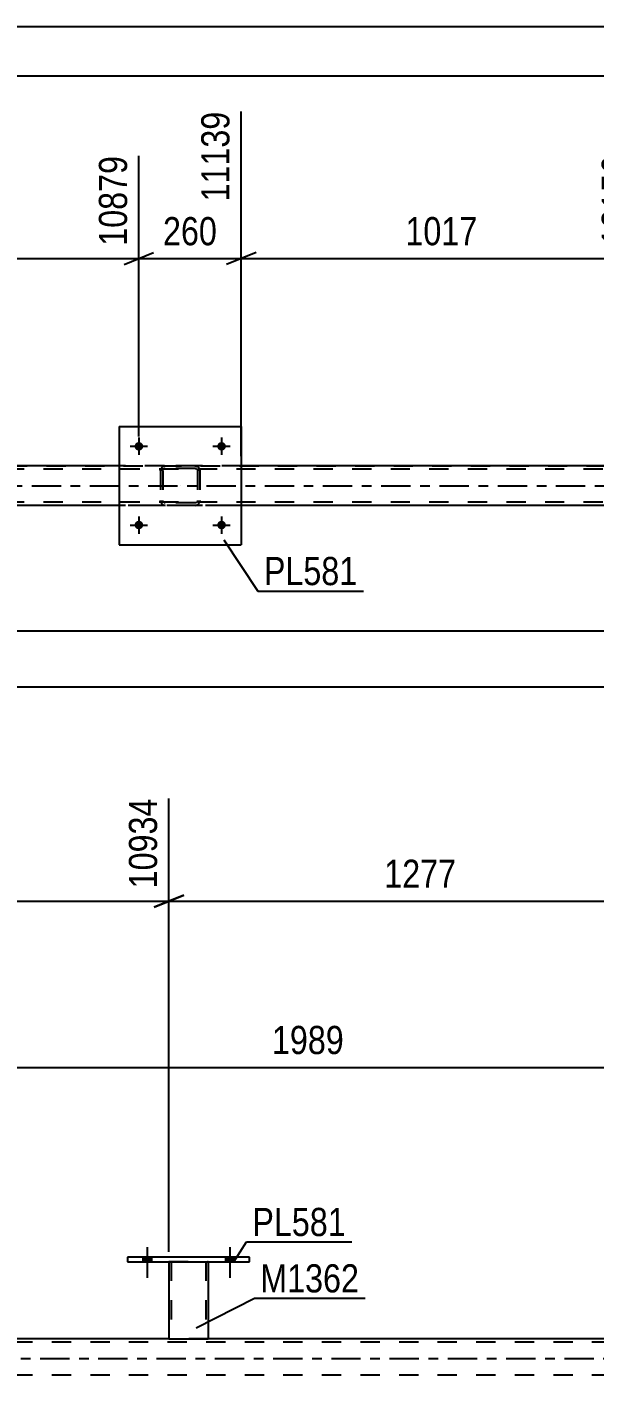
# Model space of a CAD drawing. Header units: millimetres. Extents: x 0 to 841, y 0 to 594.
# Drawn here: x 464.9 to 522.5, y 457 to 594 of the extents above; entities that cross this region are included whole.
import ezdxf

# ---------------------------------------------------------------- set-up
doc = ezdxf.new("R2010")
doc.units = ezdxf.units.MM
doc.linetypes.add('DXK_LINE_DOT2', pattern=[3.9198, 1.9599, -1.9599])
doc.linetypes.add('DXK_LINE_DOT3', pattern=[5.9187, 2.979, -0.9799, 0.9799, -0.9799])
doc.styles.add('Arial Narrow', font='ARIALN.TTF', dxfattribs={"height": 0.2})

# ---------------------------------------------------------------- blocks, each defined once
blk = doc.blocks.new('Unknown-814748569-1133')
at = {"color": 5, "linetype": 'Continuous'}
for p, q in [((841, 594), (0, 594)), ((836, 589), (5, 589))]:
    blk.add_line(p, q, dxfattribs=at)
blk = doc.blocks.new('Bolt-814748569-4886 - 4858')
at = {"linetype": 'Continuous'}
for points in [[(476.67, 551.37, -1), (475.79, 551.37, -1)], [(485.07, 551.37, -1), (484.19, 551.37, -1)]]:
    blk.add_hatch(color=1, dxfattribs=at).paths.add_polyline_path(points)
at = {"color": 1, "linetype": 'Continuous'}
for p, q in [((475.35, 551.37), (477.11, 551.37)), ((476.23, 552.25), (476.23, 550.49)), ((483.75, 551.37), (485.51, 551.37)), ((484.63, 552.25), (484.63, 550.49))]:
    blk.add_line(p, q, dxfattribs=at)
blk = doc.blocks.new('Bolt-814748569-4887 - 4858')
at = {"linetype": 'Continuous'}
for points in [[(476.67, 543.37, -1), (475.79, 543.37, -1)], [(485.07, 543.37, -1), (484.19, 543.37, -1)]]:
    blk.add_hatch(color=1, dxfattribs=at).paths.add_polyline_path(points)
at = {"color": 1, "linetype": 'Continuous'}
for p, q in [((476.23, 544.25), (476.23, 542.49)), ((484.63, 544.25), (484.63, 542.49)), ((475.35, 543.37), (477.11, 543.37)), ((483.75, 543.37), (485.51, 543.37))]:
    blk.add_line(p, q, dxfattribs=at)
blk = doc.blocks.new('Part-814748569-4971 - 4858')
at = {"color": 2, "linetype": 'Continuous'}
for p, q in [((474.23, 553.37), (474.23, 541.37)), ((474.23, 553.37), (486.63, 553.37)), ((486.63, 553.37), (486.63, 541.37)), ((474.23, 541.37), (486.63, 541.37))]:
    blk.add_line(p, q, dxfattribs=at)
blk = doc.blocks.new('Part-814748569-4972 - 4858')
at = {"color": 7, "linetype": 'DXK_LINE_DOT2'}
for p, q in [((478.43, 548.89), (478.46, 549.07)), ((478.46, 549.07), (478.43, 548.89)), ((478.43, 548.89), (478.43, 545.85)), ((478.67, 548.89), (478.68, 548.98)), ((478.67, 548.89), (478.67, 545.85)), ((478.68, 548.98), (478.74, 549.06)), ((478.72, 549.33), (478.91, 549.37)), ((478.91, 549.37), (478.72, 549.33)), ((478.74, 549.06), (478.81, 549.11)), ((478.81, 549.11), (478.91, 549.13)), ((481.95, 549.37), (478.91, 549.37)), ((481.95, 549.13), (478.91, 549.13)), ((481.95, 549.37), (482.13, 549.33)), ((482.13, 549.33), (481.95, 549.37)), ((481.95, 549.13), (482.04, 549.11)), ((482.04, 549.11), (482.12, 549.06)), ((482.12, 549.06), (482.17, 548.98)), ((482.17, 548.98), (482.19, 548.89)), ((482.19, 548.89), (482.19, 545.85)), ((482.39, 549.07), (482.43, 548.89)), ((482.43, 548.89), (482.39, 549.07)), ((482.43, 548.89), (482.43, 545.85)), ((478.46, 545.66), (478.43, 545.85)), ((478.43, 545.85), (478.46, 545.66)), ((478.68, 545.75), (478.67, 545.85)), ((478.74, 545.68), (478.68, 545.75)), ((478.81, 545.62), (478.74, 545.68)), ((478.91, 545.61), (478.81, 545.62)), ((481.95, 545.61), (478.91, 545.61)), ((482.04, 545.62), (481.95, 545.61)), ((482.12, 545.68), (482.04, 545.62)), ((482.17, 545.75), (482.12, 545.68)), ((482.19, 545.85), (482.17, 545.75)), ((482.43, 545.85), (482.39, 545.66)), ((482.39, 545.66), (482.43, 545.85)), ((478.91, 545.37), (478.72, 545.4)), ((478.72, 545.4), (478.91, 545.37)), ((481.95, 545.37), (478.91, 545.37)), ((482.13, 545.4), (481.95, 545.37)), ((481.95, 545.37), (482.13, 545.4))]:
    blk.add_line(p, q, dxfattribs=at)
at = {"color": 7, "linetype": 'DXK_LINE_DOT3'}
blk.add_line((480.43, 547.37), (480.43, 547.37), dxfattribs=at)
at = {"color": 7, "linetype": 'DXK_LINE_DOT2'}
for centre, start, end in [((478.91, 548.89), 112.5, 157.5), ((478.91, 548.89), 112.5, 157.5), ((481.95, 548.89), 22.5, 67.5), ((481.95, 548.89), 22.5, 67.5), ((478.91, 545.85), 202.5, 247.5), ((478.91, 545.85), 202.5, 247.5), ((481.95, 545.85), 292.5, 337.5), ((481.95, 545.85), 292.5, 337.5)]:
    blk.add_arc(centre, 0.48, start, end, dxfattribs=at)
blk = doc.blocks.new('Part-814748569-5058 - 4858')
at = {"color": 7, "linetype": 'DXK_LINE_DOT2'}
for p, q in [((98.38, 549.37), (762.48, 549.37)), ((762.48, 549.05), (98.38, 549.05)), ((486.63, 549.37), (474.23, 549.37)), ((762.48, 545.69), (98.38, 545.69)), ((759.33, 545.37), (98.38, 545.37)), ((486.63, 545.37), (474.23, 545.37))]:
    blk.add_line(p, q, dxfattribs=at)
at = {"color": 2, "linetype": 'Continuous'}
for p, q in [((474.23, 549.37), (435.55, 549.37)), ((525.31, 549.37), (486.63, 549.37)), ((474.23, 545.37), (435.55, 545.37)), ((525.31, 545.37), (486.63, 545.37))]:
    blk.add_line(p, q, dxfattribs=at)
at = {"color": 7, "linetype": 'DXK_LINE_DOT3'}
blk.add_line((98.38, 547.37), (762.48, 547.37), dxfattribs=at)
blk = doc.blocks.new('Bolt-814748569-3070 - 3014')
at = {"linetype": 'Continuous'}
for points in [[(476.64, 468.48), (477.52, 468.48), (477.52, 468.96), (476.64, 468.96)], [(485.04, 468.48), (485.92, 468.48), (485.92, 468.96), (485.04, 468.96)]]:
    blk.add_hatch(color=1, dxfattribs=at).paths.add_polyline_path(points)
at = {"color": 1, "linetype": 'Continuous'}
for p, q in [((476.64, 468.96), (476.64, 468.48)), ((477.08, 469.96), (477.08, 466.84)), ((477.52, 468.96), (477.52, 468.48)), ((485.04, 468.96), (485.04, 468.48)), ((485.48, 469.96), (485.48, 466.84)), ((485.92, 468.96), (485.92, 468.48))]:
    blk.add_line(p, q, dxfattribs=at)
blk = doc.blocks.new('Bolt-814748569-3071 - 3014')
at = {"linetype": 'Continuous'}
for points in [[(476.64, 468.48), (477.52, 468.48), (477.52, 468.96), (476.64, 468.96)], [(485.04, 468.48), (485.92, 468.48), (485.92, 468.96), (485.04, 468.96)]]:
    blk.add_hatch(color=1, dxfattribs=at).paths.add_polyline_path(points)
at = {"color": 1, "linetype": 'Continuous'}
for p, q in [((476.64, 468.96), (476.64, 468.48)), ((477.08, 469.96), (477.08, 466.84)), ((477.52, 468.96), (477.52, 468.48)), ((485.04, 468.96), (485.04, 468.48)), ((485.48, 469.96), (485.48, 466.84)), ((485.92, 468.96), (485.92, 468.48))]:
    blk.add_line(p, q, dxfattribs=at)
blk = doc.blocks.new('Part-814748569-3129 - 3014')
at = {"color": 7, "linetype": 'DXK_LINE_DOT2'}
for p, q in [((479.28, 468.49), (483.28, 468.49)), ((479.28, 468.48), (479.28, 468.49)), ((479.28, 468.49), (479.28, 468.48)), ((479.52, 468.49), (479.52, 460.64)), ((483.04, 468.49), (483.04, 460.64)), ((483.28, 468.49), (483.28, 468.48)), ((483.28, 468.48), (483.28, 468.49)), ((482.98, 460.64), (483.02, 460.64)), ((482.98, 460.64), (483.02, 460.64)), ((483.02, 460.64), (483.04, 460.64)), ((483.02, 460.64), (483.04, 460.64))]:
    blk.add_line(p, q, dxfattribs=at)
at = {"color": 2, "linetype": 'Continuous'}
for p, q in [((479.28, 468.48), (479.28, 460.64)), ((483.28, 468.48), (483.28, 460.64)), ((479.28, 460.64), (483.28, 460.64))]:
    blk.add_line(p, q, dxfattribs=at)
blk = doc.blocks.new('Part-814748569-3134 - 3014')
at = {"color": 2, "linetype": 'Continuous'}
for p, q in [((475.08, 468.96), (475.08, 468.48)), ((487.48, 468.96), (475.08, 468.96)), ((487.48, 468.48), (487.48, 468.96)), ((475.08, 468.48), (487.48, 468.48))]:
    blk.add_line(p, q, dxfattribs=at)
blk = doc.blocks.new('Part-814748569-3323 - 3014')
at = {"color": 2, "linetype": 'Continuous'}
for p, q in [((479.28, 460.64), (432.2, 460.64)), ((530.36, 460.64), (483.28, 460.64))]:
    blk.add_line(p, q, dxfattribs=at)
at = {"color": 7, "linetype": 'DXK_LINE_DOT2'}
for p, q in [((483.28, 460.64), (479.28, 460.64)), ((763.33, 460.32), (99.23, 460.32)), ((763.33, 456.96), (99.23, 456.96))]:
    blk.add_line(p, q, dxfattribs=at)
at = {"color": 7, "linetype": 'DXK_LINE_DOT3'}
blk.add_line((99.23, 458.64), (763.33, 458.64), dxfattribs=at)
blk = doc.blocks.new('StraightDimension-814748569-13707 - 4858')
at = {"color": 7, "linetype": 'Continuous'}
for p, q in [((435.55, 550.37), (435.55, 583.57)), ((476.23, 552.37), (476.23, 580.9)), ((437.05, 571.06), (434.05, 569.86)), ((435.55, 570.46), (476.23, 570.46)), ((474.73, 569.86), (477.73, 571.06))]:
    blk.add_line(p, q, dxfattribs=at)
at = {"color": 0}
blk.add_wipeout([(460.14, 571.21), (460.14, 575.41), (451.63, 575.41), (451.63, 571.21)], dxfattribs=at)
at = {"color": 3, "style": 'Arial Narrow'}
blk.add_text('1017', height=2.863, dxfattribs=at).set_placement((452.23, 571.81))
at = {"color": 0, "linetype": 'Continuous'}
blk.add_wipeout([(475.63, 581.5), (471.43, 581.5), (471.43, 571.16), (475.63, 571.16)], dxfattribs=at)
at = {"color": 3, "linetype": 'Continuous', "style": 'Arial Narrow'}
blk.add_text('10879', height=2.863, rotation=90.0002, dxfattribs=at).set_placement((475.03, 571.76))
blk = doc.blocks.new('StraightDimension-814748569-5116 - 4858')
at = {"color": 7, "linetype": 'Continuous'}
blk.add_line((55.82, 526.93), (763.12, 526.93), dxfattribs=at)
blk = doc.blocks.new('StraightDimension-814748569-5137 - 4858')
at = {"color": 7, "linetype": 'Continuous'}
blk.add_line((56.46, 532.61), (762.48, 532.61), dxfattribs=at)
blk = doc.blocks.new('StraightDimension-814748569-13705 - 4858')
at = {"color": 7, "linetype": 'Continuous'}
for p, q in [((486.63, 550.37), (486.63, 585.4)), ((527.31, 552.37), (527.31, 580.9)), ((488.13, 571.06), (485.13, 569.86)), ((486.63, 570.46), (527.31, 570.46)), ((525.81, 569.86), (528.81, 571.06))]:
    blk.add_line(p, q, dxfattribs=at)
at = {"color": 0}
blk.add_wipeout([(511.22, 571.21), (511.22, 575.41), (502.71, 575.41), (502.71, 571.21)], dxfattribs=at)
at = {"color": 3, "style": 'Arial Narrow'}
blk.add_text('1017', height=2.863, dxfattribs=at).set_placement((503.31, 571.81))
at = {"color": 0, "linetype": 'Continuous'}
blk.add_wipeout([(526.71, 581.5), (522.51, 581.5), (522.51, 571.16), (526.71, 571.16)], dxfattribs=at)
at = {"color": 3, "linetype": 'Continuous', "style": 'Arial Narrow'}
blk.add_text('12156', height=2.863, rotation=90.0002, dxfattribs=at).set_placement((526.11, 571.76))
blk = doc.blocks.new('StraightDimension-814748569-13706 - 4858')
at = {"color": 7, "linetype": 'Continuous'}
for p, q in [((486.63, 550.37), (486.63, 585.4)), ((476.23, 552.37), (476.23, 580.9)), ((474.73, 569.86), (477.73, 571.06)), ((476.23, 570.46), (486.63, 570.46)), ((488.13, 571.06), (485.13, 569.86))]:
    blk.add_line(p, q, dxfattribs=at)
at = {"color": 0}
blk.add_wipeout([(484.77, 571.21), (484.77, 575.41), (478.08, 575.41), (478.08, 571.21)], dxfattribs=at)
at = {"color": 3, "style": 'Arial Narrow'}
blk.add_text('260', height=2.863, dxfattribs=at).set_placement((478.68, 571.81))
at = {"color": 0, "linetype": 'Continuous'}
blk.add_wipeout([(486.03, 586), (481.83, 586), (481.83, 575.66), (486.03, 575.66)], dxfattribs=at)
at = {"color": 3, "linetype": 'Continuous', "style": 'Arial Narrow'}
blk.add_text('11139', height=2.863, rotation=90.0002, dxfattribs=at).set_placement((485.43, 576.26))
blk = doc.blocks.new('StraightDimension-814748569-4201 - 3014')
at = {"color": 7, "linetype": 'Continuous'}
for p, q in [((453.63, 457.64), (453.63, 503.18)), ((533.19, 457.64), (533.19, 498.68)), ((455.13, 488.84), (452.13, 487.64)), ((453.63, 488.24), (533.19, 488.24)), ((531.69, 487.64), (534.69, 488.84))]:
    blk.add_line(p, q, dxfattribs=at)
at = {"color": 0}
blk.add_wipeout([(497.66, 488.99), (497.66, 493.19), (489.15, 493.19), (489.15, 488.99)], dxfattribs=at)
at = {"color": 3, "style": 'Arial Narrow'}
blk.add_text('1989', height=2.863, dxfattribs=at).set_placement((489.75, 489.59))
at = {"color": 0, "linetype": 'Continuous'}
blk.add_wipeout([(532.59, 499.28), (528.39, 499.28), (528.39, 488.94), (532.59, 488.94)], dxfattribs=at)
at = {"color": 3, "linetype": 'Continuous', "style": 'Arial Narrow'}
blk.add_text('12282', height=2.863, rotation=90.0002, dxfattribs=at).set_placement((531.99, 489.54))
blk = doc.blocks.new('StraightDimension-814748569-14828 - 3014')
at = {"color": 7, "linetype": 'Continuous'}
for p, q in [((479.28, 469.49), (479.28, 515.58)), ((530.36, 469.49), (530.36, 515.58)), ((480.78, 505.74), (477.78, 504.54)), ((528.86, 504.54), (531.86, 505.74)), ((479.28, 505.14), (530.36, 505.14))]:
    blk.add_line(p, q, dxfattribs=at)
at = {"color": 0}
blk.add_wipeout([(509.07, 505.89), (509.07, 510.09), (500.56, 510.09), (500.56, 505.89)], dxfattribs=at)
at = {"color": 3, "style": 'Arial Narrow'}
blk.add_text('1277', height=2.863, dxfattribs=at).set_placement((501.16, 506.49))
at = {"color": 0, "linetype": 'Continuous'}
blk.add_wipeout([(529.76, 516.18), (525.56, 516.18), (525.56, 505.84), (529.76, 505.84)], dxfattribs=at)
at = {"color": 3, "linetype": 'Continuous', "style": 'Arial Narrow'}
blk.add_text('12211', height=2.863, rotation=90.0002, dxfattribs=at).set_placement((529.16, 506.44))
blk = doc.blocks.new('StraightDimension-814748569-14829 - 3014')
at = {"color": 7, "linetype": 'Continuous'}
for p, q in [((479.28, 469.49), (479.28, 515.58)), ((428.2, 469.49), (428.2, 513.76)), ((429.7, 505.74), (426.7, 504.54)), ((477.78, 504.54), (480.78, 505.74)), ((428.2, 505.14), (479.28, 505.14))]:
    blk.add_line(p, q, dxfattribs=at)
at = {"color": 0}
blk.add_wipeout([(457.99, 505.89), (457.99, 510.09), (449.48, 510.09), (449.48, 505.89)], dxfattribs=at)
at = {"color": 3, "style": 'Arial Narrow'}
blk.add_text('1277', height=2.863, dxfattribs=at).set_placement((450.08, 506.49))
at = {"color": 0, "linetype": 'Continuous'}
blk.add_wipeout([(478.68, 516.18), (474.48, 516.18), (474.48, 505.84), (478.68, 505.84)], dxfattribs=at)
at = {"color": 3, "linetype": 'Continuous', "style": 'Arial Narrow'}
blk.add_text('10934', height=2.863, rotation=90.0002, dxfattribs=at).set_placement((478.08, 506.44))
blk = doc.blocks.new('Mark-814748569-4967 - 4858')
at = {"color": 0}
blk.add_wipeout([(498.44, 537.26), (498.44, 540.26), (488.93, 540.26), (488.93, 537.26)], dxfattribs=at)
blk.add_wipeout([(498.44, 537.26), (498.44, 540.26), (488.93, 540.26), (488.93, 537.26)], dxfattribs=at)
at = {"color": 30, "linetype": 'Continuous'}
for p, q in [((484.85, 541.88), (488.33, 536.66)), ((488.33, 536.66), (499.04, 536.66))]:
    blk.add_line(p, q, dxfattribs=at)
at = {"color": 3, "style": 'Arial Narrow'}
blk.add_text('PL581', height=2.863, dxfattribs=at).set_placement((488.93, 537.26))
blk = doc.blocks.new('Mark-814748569-3125 - 3014')
at = {"color": 0}
blk.add_wipeout([(498.62, 465.36), (498.62, 468.36), (488.56, 468.36), (488.56, 465.36)], dxfattribs=at)
blk.add_wipeout([(498.62, 465.36), (498.62, 468.36), (488.56, 468.36), (488.56, 465.36)], dxfattribs=at)
at = {"color": 30, "linetype": 'Continuous'}
for p, q in [((482.05, 461.75), (487.96, 464.76)), ((487.96, 464.76), (499.22, 464.76))]:
    blk.add_line(p, q, dxfattribs=at)
at = {"color": 3, "style": 'Arial Narrow'}
blk.add_text('M1362', height=2.863, dxfattribs=at).set_placement((488.56, 465.36))
blk = doc.blocks.new('Mark-814748569-3130 - 3014')
at = {"color": 0}
blk.add_wipeout([(497.27, 471.09), (497.27, 474.09), (487.76, 474.09), (487.76, 471.09)], dxfattribs=at)
blk.add_wipeout([(497.27, 471.09), (497.27, 474.09), (487.76, 474.09), (487.76, 471.09)], dxfattribs=at)
at = {"color": 30, "linetype": 'Continuous'}
for p, q in [((485.89, 468.48), (487.16, 470.49)), ((487.16, 470.49), (497.87, 470.49))]:
    blk.add_line(p, q, dxfattribs=at)
at = {"color": 3, "style": 'Arial Narrow'}
blk.add_text('PL581', height=2.863, dxfattribs=at).set_placement((487.76, 471.09))

msp = doc.modelspace()

# ---------------------------------------------------------------- block references
for name in ['Unknown-814748569-1133', 'Part-814748569-4971 - 4858', 'Part-814748569-5058 - 4858', 'Bolt-814748569-4886 - 4858', 'Part-814748569-4972 - 4858', 'Bolt-814748569-4887 - 4858', 'Part-814748569-3134 - 3014', 'Bolt-814748569-3070 - 3014', 'Bolt-814748569-3071 - 3014', 'Part-814748569-3129 - 3014', 'Part-814748569-3323 - 3014']:
    msp.add_blockref(name, (0, 0))

# ---------------------------------------------------------------- next in the draw order: block references
for name in ['StraightDimension-814748569-13705 - 4858', 'StraightDimension-814748569-13707 - 4858', 'StraightDimension-814748569-5116 - 4858', 'StraightDimension-814748569-4201 - 3014']:
    msp.add_blockref(name, (0, 0))

# ---------------------------------------------------------------- next in the draw order: block references
for name in ['StraightDimension-814748569-13706 - 4858', 'StraightDimension-814748569-5137 - 4858', 'StraightDimension-814748569-14828 - 3014', 'Mark-814748569-3125 - 3014']:
    msp.add_blockref(name, (0, 0))

# ---------------------------------------------------------------- next in the draw order: block references
for name in ['Mark-814748569-4967 - 4858', 'StraightDimension-814748569-14829 - 3014', 'Mark-814748569-3130 - 3014']:
    msp.add_blockref(name, (0, 0))

doc.saveas('drawing.dxf')
